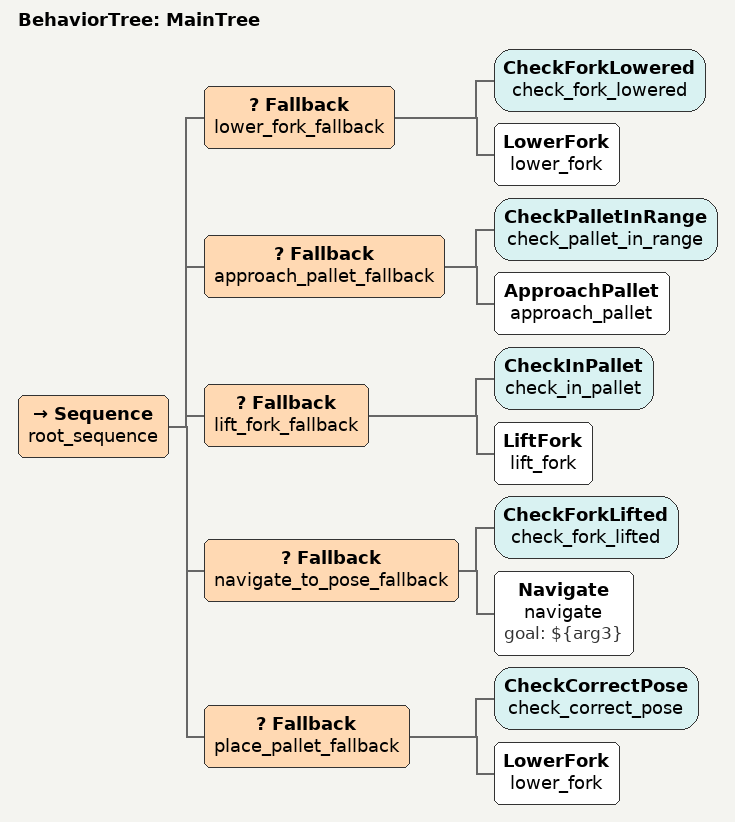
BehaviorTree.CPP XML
<root main_tree_to_execute = "MainTree">
    <BehaviorTree ID="MainTree">
        <Sequence name="root_sequence">
            <Fallback name="lower_fork_fallback">
                <CheckForkLowered name="check_fork_lowered"/>
                <LowerFork        name="lower_fork"/>
            </Fallback>

            <Fallback name="approach_pallet_fallback">
                <CheckPalletInRange name="check_pallet_in_range"/>
                <ApproachPallet     name="approach_pallet"/>
            </Fallback>

            <Fallback name="lift_fork_fallback">
                <CheckInPallet name="check_in_pallet"/>
                <LiftFork        name="lift_fork"/>
            </Fallback>

            <!-- Navigate to third pddl argument-->
            <Fallback name="navigate_to_pose_fallback">
                <CheckForkLifted name="check_fork_lifted"/>
                <Navigate        name="navigate" goal="${arg3}"/>
            </Fallback>

            <Fallback name="place_pallet_fallback">
                <CheckCorrectPose   name="check_correct_pose"/>
                <LowerFork          name="lower_fork"/>
            </Fallback>
        </Sequence>
    </BehaviorTree>
</root>
